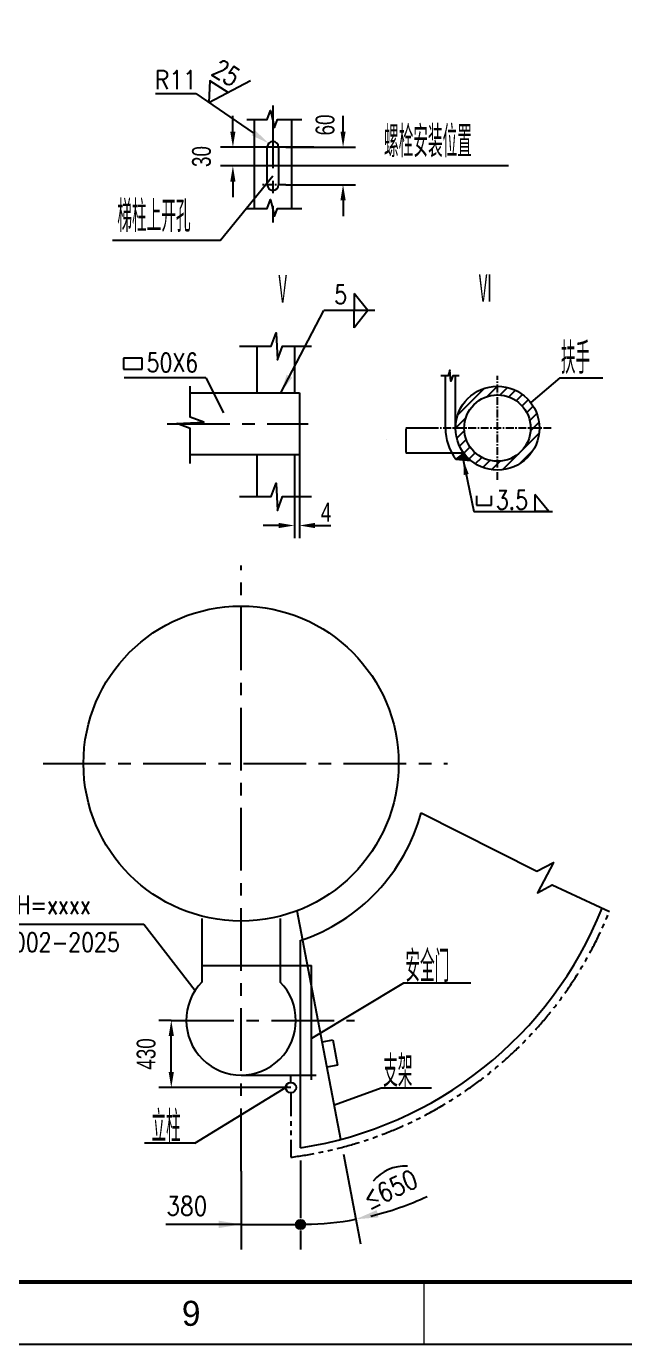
# Model space of a CAD drawing. Extents: x 148 to 221443, y -36682 to 6758.
# Drawn here: x 61271 to 63181, y -12115 to -7903 of the extents above; entities that cross this region are included whole.
import ezdxf
from ezdxf.enums import TextEntityAlignment as Align

# ---------------------------------------------------------------- set-up
doc = ezdxf.new("R2010")
doc.units = 0
doc.header["$LTSCALE"] = 10
doc.header["$MEASUREMENT"] = 0
doc.linetypes.add('CENTERX2', pattern=[4, 2.5, -0.5, 0.5, -0.5])
doc.linetypes.add('PHANTOM', pattern=[2.5, 1.25, -0.25, 0.25, -0.25, 0.25, -0.25])
for name, color, linetype in [('2', 4, 'Continuous'), ('CENTER', 1, 'CENTERX2'), ('DIM', 4, 'Continuous'), ('MAIN', 6, 'Continuous'), ('RED', 7, 'Continuous'), ('WHITE', 7, 'Continuous'), ('图框', 7, 'Continuous')]:
    doc.layers.add(name, color=color, linetype=linetype)
doc.layers.add('2（细实线）', color=3, linetype='Continuous', lineweight=20)
doc.layers.add('图框层', color=7, linetype='Continuous', lineweight=15)
doc.styles.add('HZ', font='ROMS.SHX', dxfattribs={"width": 0.75, "bigfont": 'GBCBIG.SHX'})
doc.styles.get("Standard").update_dxf_attribs({"font": 'wison_e.shx', "width": 0.75, "bigfont": 'wison_c.shx'})
doc.styles.add('XW', font='ROMANS.shx', dxfattribs={"width": 0.85})
doc.dimstyles.new('DIM1', dxfattribs={"dimscale": 20, "dimtxt": 3, "dimasz": 2.5, "dimexe": 2, "dimexo": 0, "dimgap": 1, "dimtad": 0, "dimdec": 0, "dimzin": 0, "dimdsep": 46, "dimtxsty": 'Standard', "dimcen": 2, "dimclrd": 3, "dimclre": 3, "dimclrt": 3, "dimadec": 0, "dimazin": 0, "dimtfac": 0.666667, "dimtdec": 0, "dimtofl": 0, "dimtmove": 2, "dimatfit": 1, "dimfxl": 2, "dimtvp": 1.333333, "dimtolj": 1, "dimtzin": 0, "dimarcsym": 0})
doc.dimstyles.new('ISO-25', dxfattribs={"dimtxt": 2.5, "dimasz": 2.5, "dimexe": 1.25, "dimexo": 0.625, "dimtad": 1, "dimtxsty": 'Standard', "dimcen": 2.5, "dimadec": 0, "dimazin": 0, "dimtfac": 1, "dimtmove": 0, "dimatfit": 3, "dimfxl": 1, "dimarcsym": 0})

# ---------------------------------------------------------------- blocks, each defined once
blk = doc.blocks.new('*D317')
at = {"layer": 'Defpoints', "color": 0}
for p in [(62099.9, -8288.8), (62099.9, -8408.8), (62282.3, -8408.8)]:
    blk.add_point(p, dxfattribs=at)
at = {"layer": 'DIM', "color": 3, "lineweight": -2}
for p, q in [((62282.3, -8238.8), (62282.3, -8188.8)), ((62099.9, -8288.8), (62322.3, -8288.8)), ((62099.9, -8408.8), (62322.3, -8408.8)), ((62282.3, -8458.8), (62282.3, -8508.8))]:
    blk.add_line(p, q, dxfattribs=at)
at = {"layer": 'DIM', "color": 3}
for points in [[(62274, -8238.8), (62290.6, -8238.8), (62282.3, -8288.8)], [(62290.6, -8458.8), (62274, -8458.8), (62282.3, -8408.8)]]:
    blk.add_solid(points, dxfattribs=at)
at = {"layer": 'DIM', "color": 3, "insert": (62225.1, -8217.9), "char_height": 60, "attachment_point": 5, "rotation": 90}
blk.add_mtext('\\A1;60', dxfattribs=at)
blk = doc.blocks.new('*D323')
at = {"layer": 'Defpoints', "color": 0}
for p in [(62143, -9270.5), (62126.9, -9405.1), (62126.9, -9497.5)]:
    blk.add_point(p, dxfattribs=at)
at = {"layer": 'WHITE', "color": 3, "linetype": 'Continuous', "lineweight": -2}
for p, q in [((62143, -9270.5), (62143, -9537.5)), ((62126.9, -9405.1), (62126.9, -9537.5)), ((62076.9, -9497.5), (62026.9, -9497.5)), ((62193, -9497.5), (62243, -9497.5))]:
    blk.add_line(p, q, dxfattribs=at)
at = {"layer": 'WHITE', "color": 3}
for points in [[(62076.9, -9505.9), (62076.9, -9489.2), (62126.9, -9497.5)], [(62193, -9489.2), (62193, -9505.9), (62143, -9497.5)]]:
    blk.add_solid(points, dxfattribs=at)
at = {"layer": 'WHITE', "color": 3, "insert": (62227.9, -9454.8), "char_height": 60, "attachment_point": 5}
blk.add_mtext('\\A1;4', dxfattribs=at)
blk = doc.blocks.new('*D324')
at = {"color": 3, "lineweight": -2}
for p, q in [((61930.5, -8238.8), (61930.5, -8188.8)), ((62188.9, -8288.8), (61890.5, -8288.8)), ((62188.9, -8348.8), (61890.5, -8348.8)), ((61930.5, -8398.8), (61930.5, -8448.8))]:
    blk.add_line(p, q, dxfattribs=at)
at = {"color": 3}
for points in [[(61922.1, -8238.8), (61938.8, -8238.8), (61930.5, -8288.8)], [(61938.8, -8398.8), (61922.1, -8398.8), (61930.5, -8348.8)]]:
    blk.add_solid(points, dxfattribs=at)
at = {"layer": 'Defpoints', "color": 0}
for p in [(61930.5, -8288.8), (62188.9, -8288.8), (62188.9, -8348.8)]:
    blk.add_point(p, dxfattribs=at)
at = {"color": 3, "insert": (61830.5, -8318.8), "char_height": 60, "attachment_point": 5, "rotation": 90}
blk.add_mtext('\\A1;30', dxfattribs=at)
blk = doc.blocks.new('*D326')
at = {"layer": 'Defpoints', "color": 0}
for p in [(62484, -9186.5), (62573.3, -9186.5), (62667.8, -9266.5)]:
    blk.add_point(p, dxfattribs=at)
at = {"layer": 'WHITE', "color": 0, "linetype": 'Continuous', "lineweight": -2}
for p, q in [((62572.6, -9186.5), (62482.8, -9186.5)), ((62484, -9264), (62484, -9189)), ((62667.2, -9266.5), (62482.8, -9266.5))]:
    blk.add_line(p, q, dxfattribs=at)
at = {"layer": 'WHITE', "color": 0}
for points in [[(62484.4, -9189), (62483.6, -9189), (62484, -9186.5)], [(62483.6, -9264), (62484.4, -9264), (62484, -9266.5)]]:
    blk.add_solid(points, dxfattribs=at)
at = {"layer": 'WHITE', "color": 0, "insert": (62422.3, -9223.7), "char_height": 2.5, "attachment_point": 5, "rotation": 90}
blk.add_mtext('10', dxfattribs=at)
blk = doc.blocks.new('*D327')
at = {"layer": 'Defpoints', "color": 0}
for p in [(61733.7, -11078.5), (61733.7, -11078.5), (62115.6, -11293.3)]:
    blk.add_point(p, dxfattribs=at)
at = {"layer": 'WHITE', "color": 3, "linetype": 'Continuous', "lineweight": -2}
for p, q in [((61733.7, -11078.5), (61693.7, -11078.5)), ((61733.7, -11243.3), (61733.7, -11128.5)), ((62115.6, -11293.3), (61693.7, -11293.3))]:
    blk.add_line(p, q, dxfattribs=at)
at = {"layer": 'WHITE', "color": 3}
for points in [[(61742.1, -11128.5), (61725.4, -11128.5), (61733.7, -11078.5)], [(61725.4, -11243.3), (61742.1, -11243.3), (61733.7, -11293.3)]]:
    blk.add_solid(points, dxfattribs=at)
at = {"layer": 'WHITE', "color": 3, "insert": (61653.7, -11185.9), "char_height": 60, "attachment_point": 5, "rotation": 90}
blk.add_mtext('\\A1;430', dxfattribs=at)
blk = doc.blocks.new('1.5a2')
at = {"layer": '图框层', "ltscale": 10}
for p, q in [((16981.88, 9726.58), (16125.88, 9726.58)), ((16769.13, 9726.58), (16769.13, 9716.58)), ((16991.88, 9716.58), (16100.88, 9716.58))]:
    blk.add_line(p, q, dxfattribs=at)
at = {"style": 'HZ'}
blk.add_text('9', height=4, dxfattribs=at).set_placement((16732, 9721.58), align=Align.MIDDLE)

msp = doc.modelspace()

# ---------------------------------------------------------------- hatches: boundary and pattern name
msp.add_hatch(color=3).paths.add_polyline_path([(62689.9759, -9289.7886, -0.060150658), (62667.8462, -9266.502), (62642.1749, -9285.6065)])
h = msp.add_hatch(color=3)
h.paths.add_polyline_path([(62146.6108, -11715.3187, 0.414213562), (62131.6108, -11730.3187), (62146.6108, -11730.3187)])
h.paths.add_polyline_path([(62161.61, -11730.1623, 0.411163034), (62146.6108, -11715.3187), (62146.6108, -11730.3187, 0.005213235)])
h.paths.add_polyline_path([(62146.6108, -11730.3187), (62146.6108, -11745.3187, 0.414213562), (62161.6108, -11730.3187, 0.0026066), (62161.61, -11730.1623, -0.005213235)])
h.paths.add_polyline_path([(62131.6108, -11730.3187, 0.414213562), (62146.6108, -11745.3187), (62146.6108, -11730.3187)])
at = {"layer": 'DIM'}
h = msp.add_hatch(dxfattribs=at)
h.set_pattern_fill('ANSI31', color=256, scale=200, style=0)
h.set_pattern_definition([(225, (66368.686, -7863.66), (17.67767, -17.67767), [])])
h.paths.add_polyline_path([(62775.3451, -9292.502), (62775.3451, -9320.502, 0.414213562), (62909.3451, -9186.502), (62881.3451, -9186.502, -0.414213562)])
h.paths.add_polyline_path([(62775.3451, -9320.502), (62775.3451, -9292.502, -0.414213562), (62669.3451, -9186.502), (62641.3451, -9186.502, 0.414213562)])
h.paths.add_polyline_path([(62641.3451, -9186.502), (62669.3451, -9186.502, -0.414213562), (62775.3451, -9080.502), (62775.3451, -9052.502, 0.414213562)])
h.paths.add_polyline_path([(62881.3451, -9186.502), (62909.3451, -9186.502, 0.414213562), (62775.3451, -9052.502), (62775.3451, -9080.502, -0.414213562)])

# ---------------------------------------------------------------- linework, layer by layer
at = {"color": 3}
for p, q in [((61683.3028, -8117.5513), (61812.017, -8117.5513)), ((61812.017, -8117.5513), (61995.306, -8242.7663)), ((61890.3187, -8586.9819), (62058.1401, -8380.7501)), ((61890.3187, -8586.9819), (61545.5209, -8586.9819)), ((62083.2529, -9073.7118), (62221.1842, -8810.9743)), ((62384.0595, -8810.9743), (62221.1842, -8810.9743)), ((61581.3569, -8963.0539), (61581.3569, -8998.459)), ((61641.0205, -8963.0539), (61581.3569, -8963.0539)), ((61641.0205, -8998.459), (61641.0205, -8963.0539)), ((61581.3569, -8998.459), (61641.0205, -8998.459)), ((61844.0821, -9025.2839), (61583.814, -9025.2839)), ((61844.0821, -9025.2839), (61900.8713, -9138.0839)), ((62974.9857, -9026.0986), (62881.4135, -9104.615)), ((62974.9857, -9026.0986), (63111.7575, -9026.0986)), ((62666.0754, -9287.6975), (62699.8489, -9452.6087)), ((62699.8489, -9452.6087), (62951.3445, -9452.6087)), ((60964.0453, -10771.2873), (61646.5918, -10771.2873)), ((61646.5918, -10771.2873), (61809.5751, -10983.5807)), ((61808.9463, -11470.9314), (62105.7293, -11288.4827)), ((61808.9463, -11470.9314), (61648.4519, -11470.9314)), ((62146.6108, -11525.7693), (62146.6108, -11710.3187)), ((62283.9677, -11505.8263), (62337.5903, -11792.6179)), ((61956.6108, -11560.0337), (61956.6108, -11810.3187)), ((61956.6108, -11730.3187), (61716.6108, -11730.3187)), ((61956.6108, -11730.3187), (62131.6108, -11730.3187)), ((62146.6108, -11750.3187), (62146.6108, -11810.3187)), ((62146.6108, -11770.3187), (62146.6108, -11810.3187))]:
    msp.add_line(p, q, dxfattribs=at)
at = {"linetype": 'Continuous'}
for p, q in [((62361.3883, -8810.9743), (62317.6536, -8756.3598)), ((62317.6536, -8756.3598), (62317.6536, -8810.9743)), ((62361.3883, -8810.9743), (62317.6536, -8865.5887)), ((62317.6536, -8865.5887), (62317.6536, -8810.9743)), ((62708.3109, -9402.2629), (62708.3109, -9432.064)), ((62708.3109, -9432.064), (62756.4016, -9432.064)), ((62756.4016, -9432.064), (62756.4016, -9402.2629)), ((62895.1471, -9397.9943), (62895.1471, -9452.6087)), ((62938.8819, -9452.6087), (62895.1471, -9397.9943)), ((62938.8819, -9452.6087), (62895.1471, -9452.6087))]:
    msp.add_line(p, q, dxfattribs=at)
at = {"const_width": 12}
msp.add_lwpolyline([(66794.7995, -11914.5096), (66794.7995, -3914.5096), (49674.7995, -3914.5096), (49674.7995, -11914.5096), (66794.7995, -11914.5096)], dxfattribs=at)
at = {"color": 3}
msp.add_lwpolyline([(61915.132, -8113.6893), (61856.3876, -8076.9594), (61853.9507, -8146.1986), (61986.5102, -8075.7619)], dxfattribs=at)
msp.add_circle((62146.6108, -11730.3187), 15, dxfattribs=at)
for centre, radius, start, end in [((62481.6204, -11678.7752), 134.8035, 87.3525319, 140.21102), ((62146.6108, -10771.1953), 959.1234, 283.5023207, 294.936948), ((62147.3674, -10776.4193), 953.8493, 270.8555507, 280.6035393)]:
    msp.add_arc(centre, radius, start, end, dxfattribs=at)
for points in [[(62000.9469, -8234.5092), (61989.6651, -8251.0235), (62044.8487, -8276.6118)], [(62119.996, -9025.2356), (62102.2879, -9015.9393), (62083.2529, -9073.7118)], [(62683.5431, -9333.1164), (62667.8685, -9336.3266), (62666.0754, -9287.6975)], [(62395.6334, -11707.9809), (62389.7553, -11684.7119), (62322.8872, -11713.9807)], [(61884.6108, -11718.3187), (61884.6108, -11742.3187), (61956.6108, -11730.3187)]]:
    msp.add_solid(points, dxfattribs=at)
at = {"layer": 'CENTER', "ltscale": 8}
for p, q in [((62058.1401, -8155.9774), (62058.1401, -8528.995)), ((61720.4323, -9172.4689), (62170.4668, -9172.4689)), ((61956.6108, -11560.0337), (61956.6108, -9625.7362)), ((61324.2051, -10258.1419), (62616.1703, -10258.1419)), ((61733.7177, -11078.478), (62318.826, -11078.478))]:
    msp.add_line(p, q, dxfattribs=at)
at = {"layer": 'CENTER'}
for p, q in [((62099.9061, -8288.7501), (62022.9571, -8288.7501)), ((62099.9061, -8408.7501), (62022.9571, -8408.7501)), ((62775.3451, -9352.1737), (62775.3451, -9019.4252)), ((62947.1674, -9186.502), (62573.2745, -9186.502))]:
    msp.add_line(p, q, dxfattribs=at)
at = {"layer": 'DIM'}
for points in [[(61974.7657, -8200.3344), (62039.9349, -8200.3344), (62050.3027, -8172.2076), (62063.6328, -8225.5006), (62072.5194, -8200.3344), (62151.0187, -8200.3344)], [(61974.7657, -8484.5457), (62039.9349, -8484.5457), (62050.3027, -8456.4189), (62063.6328, -8509.7119), (62072.5194, -8484.5457), (62151.0187, -8484.5457)]]:
    msp.add_lwpolyline(points, dxfattribs=at)
at = {"layer": 'MAIN', "linetype": 'Continuous'}
for points in [[(61951.0807, -8924.4185), (62052.5742, -8924.4185), (62068.3757, -8881.8659), (62073.1162, -8968.7301), (62088.9177, -8924.5082), (62181.1411, -8924.5082)], [(62653.2658, -9019.6024), (62632.6023, -9019.6024), (62626.9479, -9036.3808), (62623.7166, -9001.664), (62618.0621, -9019.4252), (62594.0335, -9019.4252)], [(61793.7157, -9299.2821), (61793.7157, -9187.7651), (61751.1631, -9171.9636), (61838.0274, -9167.2231), (61793.8054, -9151.4216), (61793.8054, -9052.6183)], [(61951.0807, -9404.9671), (62052.5742, -9404.9671), (62068.3757, -9362.4145), (62073.1162, -9449.2787), (62088.9177, -9405.0568), (62181.1411, -9405.0568)], [(62531.9282, -10415.2238), (62901.5141, -10601.8617), (62954.5002, -10573.8095), (62903.2168, -10670.9762), (62950.0449, -10645.3563), (63132.8413, -10730.7828)]]:
    msp.add_lwpolyline(points, dxfattribs=at)
at = {"layer": 'RED'}
for p, q in [((61998.1401, -8200.3344), (61998.1401, -8484.5457)), ((62118.1401, -8200.3344), (62118.1401, -8484.5457)), ((62040.1401, -8408.7501), (62040.1401, -8288.7501)), ((62076.1401, -8288.7501), (62076.1401, -8408.7501)), ((62006.9435, -8924.4185), (62006.9435, -9073.7118)), ((62126.9435, -8924.5082), (62126.9435, -9073.7118)), ((62609.3451, -9186.502), (62609.3451, -9019.4252)), ((62641.3451, -9186.502), (62641.3451, -9019.4252)), ((62006.9435, -9270.4689), (62006.9435, -9404.9671)), ((62126.9435, -9270.4689), (62126.9435, -9405.0568)), ((62667.8462, -9266.502), (62642.1749, -9285.6065)), ((62642.1749, -9285.6065), (62689.9759, -9289.7886)), ((62275.1528, -11458.8501), (62135.5546, -10728.3749)), ((61831.6108, -10753.478), (61831.6108, -10956.0035)), ((62081.6108, -10753.478), (62081.6108, -10956.0035)), ((62146.6108, -11485.7693), (62146.6108, -10822.3649)), ((61831.6108, -10903.478), (62181.6108, -10903.478)), ((62181.6108, -11268.478), (62181.6108, -10903.478)), ((62249.2539, -11140.5915), (62264.454, -11221.887)), ((62264.454, -11221.887), (62232.0126, -11227.9527)), ((61956.6108, -11253.478), (62196.6108, -11253.478))]:
    msp.add_line(p, q, dxfattribs=at)
for centre, radius in [((62775.3451, -9186.502), 134), ((62775.3451, -9186.502), 106), ((62115.6108, -11293.3371), 16.7114)]:
    msp.add_circle(centre, radius, dxfattribs=at)
for centre, radius, start, end in [((62058.1401, -8288.7501), 18, 0, 180), ((62058.1401, -8408.7501), 18, 180, 0), ((62775.3451, -9186.502), 166, 180, 216.6564052), ((61956.6108, -10258.1419), 596.3764, 288.5777206, 344.7284664), ((61956.6108, -10258.1419), 1242.2436, 278.7978685, 338.1730181), ((61956.6108, -11078.478), 175, 135.5846914, 44.4153086)]:
    msp.add_arc(centre, radius, start, end, dxfattribs=at)
at = {"layer": 'WHITE', "color": 3, "linetype": 'Continuous'}
for p, q in [((62811.122, -8348.7501), (62014.6653, -8348.7501)), ((62475.148, -10959.2555), (62181.6108, -11136.5657)), ((62404.2519, -11294.8056), (62254.6904, -11349.2416))]:
    msp.add_line(p, q, dxfattribs=at)
at = {"layer": 'WHITE', "color": 7, "linetype": 'Continuous', "ltscale": 3}
for p, q in [((61793.8054, -9073.7118), (62142.9529, -9073.7118)), ((62142.9529, -9073.7118), (62142.9529, -9270.4689)), ((61793.7157, -9270.4689), (62142.9529, -9270.4689))]:
    msp.add_line(p, q, dxfattribs=at)
at = {"layer": 'WHITE', "color": 3}
for p, q in [((62690.3181, -10959.2555), (62475.148, -10959.2555)), ((62564.7463, -11294.8056), (62404.2519, -11294.8056))]:
    msp.add_line(p, q, dxfattribs=at)
at = {"layer": 'WHITE', "color": 1, "linetype": 'Continuous'}
for q in [(62249.2539, -11140.5915), (62216.8124, -11146.6572)]:
    msp.add_line((62216.8124, -11146.6572), q, dxfattribs=at)
at = {"layer": 'WHITE', "color": 4, "linetype": 'PHANTOM', "ltscale": 6}
for p, q in [((62115.6108, -11276.6257), (62115.6108, -11253.478)), ((62115.6108, -11310.0485), (62115.6108, -11515.7693))]:
    msp.add_line(p, q, dxfattribs=at)
at = {"layer": 'WHITE', "color": 3, "linetype": 'Continuous', "ltscale": 3}
msp.add_circle((61956.6108, -10258.1419), 503.1302, dxfattribs=at)
at = {"layer": 'WHITE', "color": 4, "linetype": 'PHANTOM', "ltscale": 6}
msp.add_arc((61956.6108, -10258.1419), 1267.6386, 277.2055924, 338.1084213, dxfattribs=at)
at = {"layer": '图框'}
msp.add_lwpolyline([(49174.7995, -3714.5096), (66994.7995, -3714.5096), (66994.7995, -12114.5096), (49174.7995, -12114.5096)], close=True, dxfattribs=at)

# ---------------------------------------------------------------- block references
at = {"layer": '2（细实线）', "xscale": 20, "yscale": 20, "zscale": 20}
msp.add_blockref('1.5a2', (-272842.7049, -206446.0395), dxfattribs=at)

# ---------------------------------------------------------------- texts
at = {"color": 3}
for s, height, style, width, p in [('Ⅴ', 100, 'HZ', 0.65, (62066.0607, -8794.7946)), ('Ⅵ', 100, 'HZ', 0.65, (62712.9784, -8792.3211)), ('扶手', 100, 'HZ', 0.65, (62977.7531, -9013.1878)), ('50X6', 60, 'XW', 0.8, (61655.0408, -9006.8631)), ('A-a,H=xxxx', 60, 'XW', 0.8, (61088.0469, -10739.1198)), ('EQT-02002-2025', 60, 'XW', 0.8, (60974.9229, -10858.9027)), ('立柱', 100, 'HZ', 0.65, (61670.2819, -11467.5873))]:
    msp.add_text(s, height=height, dxfattribs=dict(at, style=style, width=width)).set_placement(p)
at = {"color": 3, "style": 'XW', "width": 0.8}
msp.add_text('5', height=60, dxfattribs=at).set_placement((62295.4776, -8759.8468), align=Align.MIDDLE_RIGHT)
at = {"color": 3, "linetype": 'Continuous', "style": 'XW', "width": 0.8}
msp.add_text('3.5', height=60, dxfattribs=at).set_placement((62872.9712, -9415.9593), align=Align.MIDDLE_RIGHT)
at = {"color": 3, "insert": (62433.7596, -11618.3587), "char_height": 60, "attachment_point": 5, "rotation": 25.4476583, "style": 'XW'}
msp.add_mtext('≤650', dxfattribs=at)
at = {"color": 3, "insert": (61783.3746, -11671.5991), "char_height": 60, "attachment_point": 5, "style": 'XW'}
msp.add_mtext('\\A1;380', dxfattribs=at)
at = {"layer": '2', "color": 3, "linetype": 'Continuous', "style": 'HZ', "width": 0.65}
for s, p in [('螺栓安装位置', (62413.0363, -8321.1417)), ('梯柱上开孔', (61561.5004, -8559.674)), ('安全门', (62481.2735, -10955.9113)), ('支架', (62410.3775, -11291.4615))]:
    msp.add_text(s, height=100, dxfattribs=at).set_placement(p)
at = {"layer": 'DIM', "color": 3, "style": 'XW', "width": 0.8}
msp.add_text('25', height=60, rotation=327.9843207, dxfattribs=at).set_placement((61943.9435, -8073.4049), align=Align.MIDDLE_RIGHT)
at = {"layer": 'DIM', "color": 3, "insert": (61748.1528, -8073.7567), "char_height": 60, "attachment_point": 5, "style": 'XW'}
msp.add_mtext('R11', dxfattribs=at)

# ---------------------------------------------------------------- dimensions: what is measured, and where the dimension line sits
at = {"color": 3}
dim = msp.add_linear_dim(base=(61930.4579, -8288.7501), p1=(62188.9417, -8348.7501), p2=(62188.9417, -8288.7501), angle=90, text='30', dimstyle='DIM1', dxfattribs=at)
dim.commit()
dim.dimension.update_dxf_attribs({"geometry": '*D324', "text_midpoint": (61830.4579, -8318.7501)})
at = {"layer": 'DIM'}
dim = msp.add_linear_dim(base=(62282.2994, -8408.7501), p1=(62099.9061, -8288.7501), p2=(62099.9061, -8408.7501), angle=90, text='60', dimstyle='DIM1', dxfattribs=at)
dim.commit()
dim.dimension.update_dxf_attribs({"geometry": '*D317', "text_midpoint": (62225.1256, -8217.9255), "dimtype": 160})
at = {"layer": 'WHITE', "color": 1, "linetype": 'Continuous'}
dim = msp.add_linear_dim(base=(62484.0072, -9186.502), p1=(62667.8462, -9266.502), p2=(62573.2745, -9186.502), angle=90, text='10', dimstyle='ISO-25', override={"dimtmove": 2}, dxfattribs=at)
dim.commit()
dim.dimension.update_dxf_attribs({"geometry": '*D326', "text_midpoint": (62422.3436, -9223.7152), "dimtype": 160})
at = {"layer": 'WHITE', "color": 7, "linetype": 'Continuous'}
dim = msp.add_linear_dim(base=(62126.9435, -9497.5316), p1=(62142.9529, -9270.4689), p2=(62126.9435, -9405.0568), text='4', dimstyle='DIM1', dxfattribs=at)
dim.commit()
dim.dimension.update_dxf_attribs({"geometry": '*D323', "text_midpoint": (62227.9296, -9454.8258), "dimtype": 160})
dim = msp.add_linear_dim(base=(61733.7177, -11078.478), p1=(62115.6108, -11293.3371), p2=(61733.7177, -11078.478), angle=90, text='430', dimstyle='DIM1', dxfattribs=at)
dim.commit()
dim.dimension.update_dxf_attribs({"geometry": '*D327', "text_midpoint": (61653.7177, -11185.9075)})

doc.saveas('drawing.dxf')
